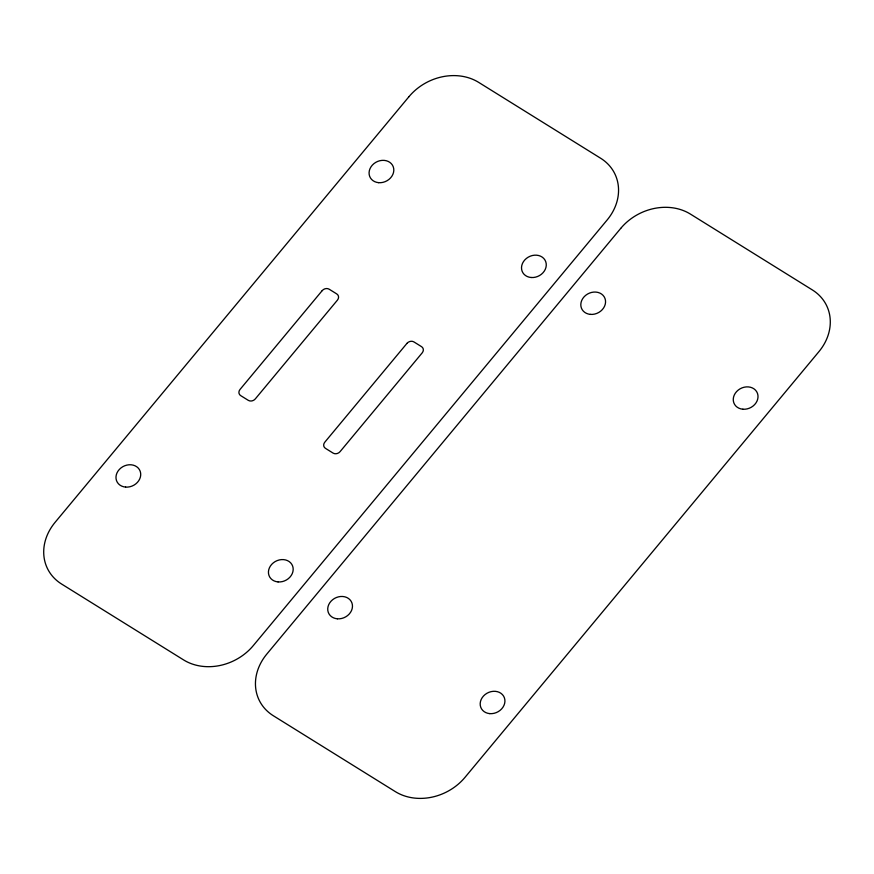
<?xml version="1.0" encoding="UTF-8"?>
<svg xmlns="http://www.w3.org/2000/svg" width="874" height="874" viewBox="0 0 874 874"><rect width="100%" height="100%" fill="white"/><g stroke="black" fill="none" stroke-linecap="round" stroke-linejoin="round"><path stroke-width="1.31" d="M408.966 96.686L55.095 522.335A50.987 43.099 -26.6 0 0 61.606 584.04L183.573 659.903A50.987 43.099 -26.6 0 0 253.285 645.602L607.157 219.964A50.987 43.099 -26.6 0 0 600.646 158.249L478.679 82.385A50.987 43.099 -26.6 0 0 408.966 96.686M322.189 290.638L240.044 389.443A5.102 4.304 -26.6 0 0 240.689 395.616L248.314 400.358A5.102 4.304 -26.6 0 0 255.284 398.926L337.43 300.121A5.102 4.304 -26.6 0 0 336.785 293.948L329.159 289.207A5.102 4.304 -26.6 0 0 322.189 290.638M406.967 343.362L324.811 442.178A5.102 4.304 -26.6 0 0 325.467 448.351L333.092 453.093A5.102 4.304 -26.6 0 0 340.062 451.661L422.208 352.845A5.102 4.304 -26.6 0 0 421.563 346.672L413.937 341.931A5.102 4.304 -26.6 0 0 406.967 343.362M620.715 228.398L266.843 654.036A50.987 43.099 -26.6 0 0 273.354 715.751L395.321 791.615A50.987 43.099 -26.6 0 0 465.034 777.314L818.905 351.665A50.987 43.099 -26.6 0 0 812.394 289.96L690.427 214.097A50.987 43.099 -26.6 0 0 620.715 228.398M125.605 487.091A12.749 10.772 -26.6 0 0 140.179 471.228A12.749 10.772 -26.6 0 0 119.279 469.491A12.749 10.772 -26.6 0 0 125.605 487.091M531.152 277.506A12.749 10.772 -26.6 0 0 545.726 261.643A12.749 10.772 -26.6 0 0 524.815 259.906A12.749 10.772 -26.6 0 0 531.152 277.506M378.693 182.677A12.749 10.772 -26.6 0 0 393.267 166.814A12.749 10.772 -26.6 0 0 372.368 165.088A12.749 10.772 -26.6 0 0 378.693 182.677M278.063 581.92A12.749 10.772 -26.6 0 0 292.637 566.057A12.749 10.772 -26.6 0 0 271.738 564.32A12.749 10.772 -26.6 0 0 278.063 581.92M337.353 618.803A12.749 10.772 -26.6 0 0 351.927 602.94A12.749 10.772 -26.6 0 0 331.028 601.203A12.749 10.772 -26.6 0 0 337.353 618.803M742.9 409.218A12.749 10.772 -26.6 0 0 757.474 393.355A12.749 10.772 -26.6 0 0 736.564 391.618A12.749 10.772 -26.6 0 0 742.9 409.218M590.442 314.389A12.749 10.772 -26.6 0 0 605.016 298.526A12.749 10.772 -26.6 0 0 584.116 296.789A12.749 10.772 -26.6 0 0 590.442 314.389M489.811 713.632A12.749 10.772 -26.6 0 0 504.385 697.769A12.749 10.772 -26.6 0 0 483.486 696.032A12.749 10.772 -26.6 0 0 489.811 713.632"/></g></svg>
